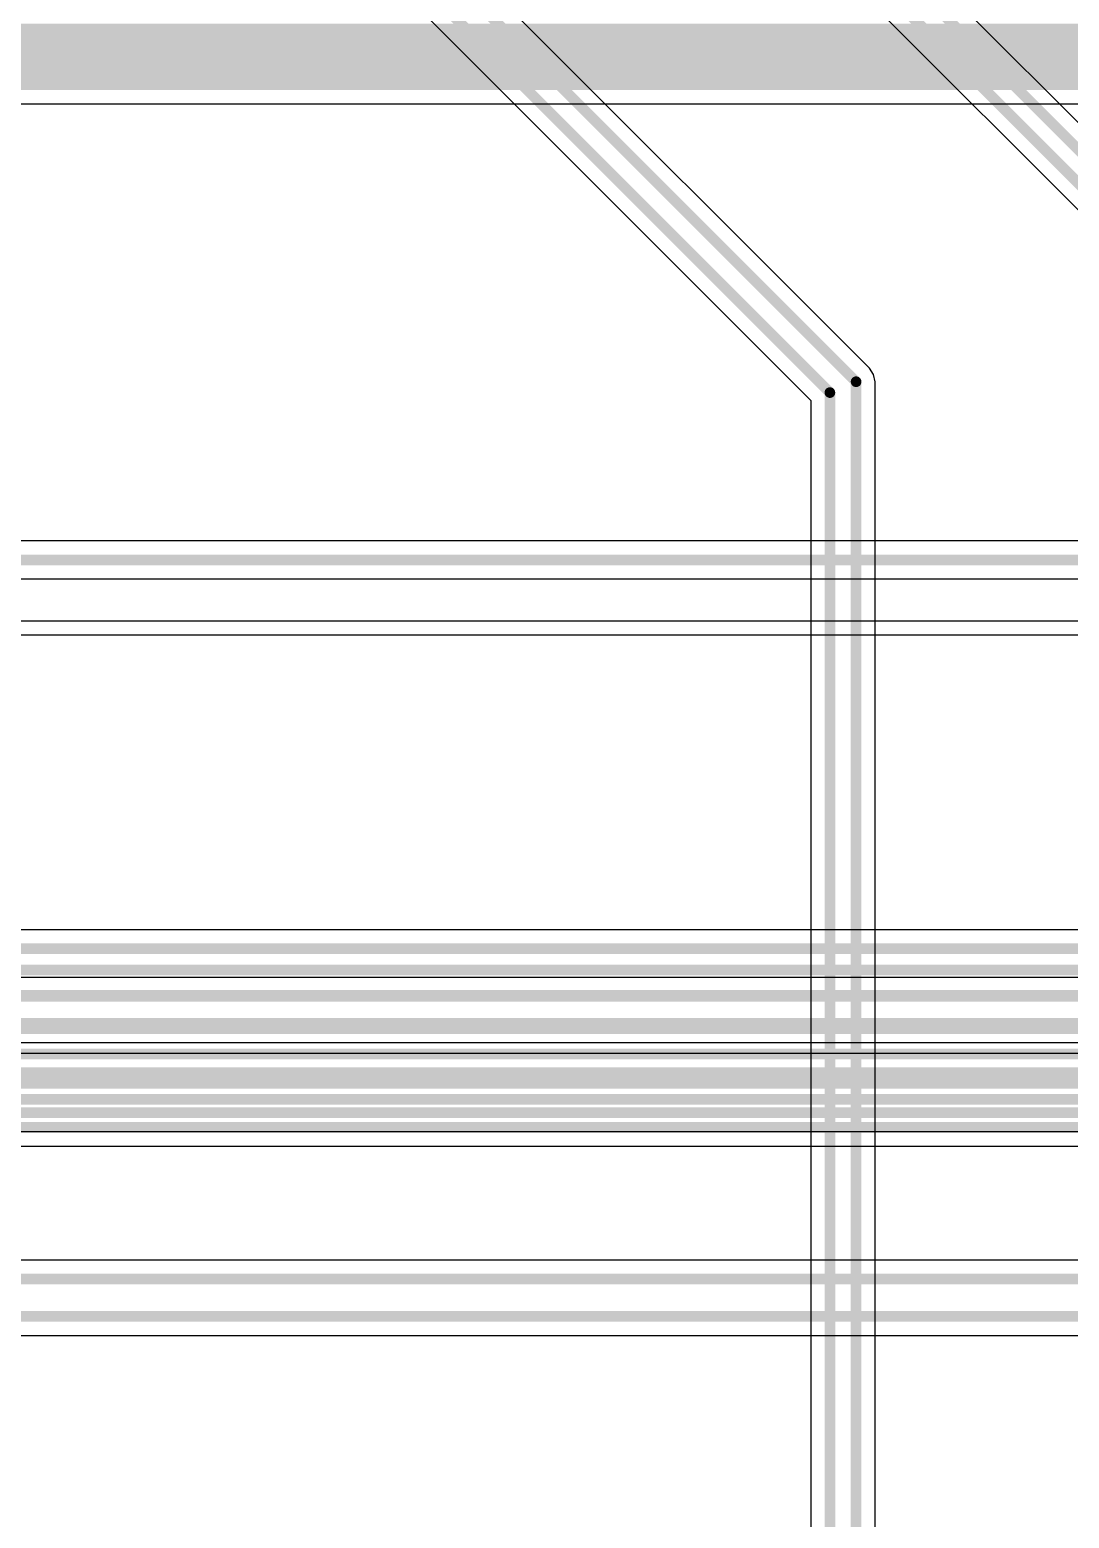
# Model space of a CAD drawing. Header units: inches. Extents: x 0 to 5271, y 0 to 5417.
# Drawn here: x 68.59 to 88.42, y 28.58 to 56.98 of the extents above; entities that cross this region are included whole.
import ezdxf

# ---------------------------------------------------------------- set-up
doc = ezdxf.new("R2010")
doc.units = ezdxf.units.IN
for name, color, linetype in [('Bottom Layer', 5, 'Continuous'), ('L2_GND1', 16, 'Continuous'), ('L3_SIG1', 76, 'Continuous'), ('L4_PWR', 90, 'Continuous'), ('L6_SIG2', 130, 'Continuous'), ('Top Layer', 1, 'Continuous')]:
    doc.layers.add(name, color=color, linetype=linetype)

msp = doc.modelspace()

# ---------------------------------------------------------------- linework, layer by layer
at = {"layer": 'Bottom Layer'}
msp.add_line((14.91477586, 55.56425768), (99.83856842, 55.56425768), dxfattribs=at)
msp.add_lwpolyline([(13.68919792, 56.46092848, 1.27, 1.27, 0), (127.85307932, 56.46092848, 1.27, 1.27, 0)], format="xyseb", dxfattribs=at)
at = {"layer": 'L2_GND1'}
for p, q in [((103.75052656, 47.22556722), (48.525557, 47.22556722)), ((48.37538966, 46.50043278), (103.90069644, 46.50043278))]:
    msp.add_line(p, q, dxfattribs=at)
msp.add_lwpolyline([(48.37537696, 46.863, 0.2032, 0.2032, 0), (103.90070914, 46.863, 0.2032, 0.2032, 0)], format="xyseb", dxfattribs=at)
at = {"layer": 'L3_SIG1'}
for p, q in [((96.64921741999999, 39.80876722), (21.50221252, 39.80876722)), ((26.42369112, 37.66123278), (100.80389034, 37.66123278)), ((100.8916575, 37.4472073), (32.86824262, 37.4472073)), ((33.42418512, 35.68003786), (102.22660022, 35.68003786))]:
    msp.add_line(p, q, dxfattribs=at)
for points in [[(18.93765072, 39.4462, 0.2032, 0.2032, 0), (96.79939999999999, 39.4462, 0.2032, 0.2032, 0)], [(14.07158984, 39.03979999999999, 0.2032, 0.2032, 0), (97.23119999999999, 39.03979999999999, 0.2032, 0.2032, 0)], [(23.77438984, 38.5572, 0.2032, 0.2032, 0), (100.4062, 38.5572, 0.2032, 0.2032, 0)], [(24.35000464, 38.0238, 0.2032, 0.2032, 0), (100.80390304, 38.0238, 0.2032, 0.2032, 0)], [(32.86822992, 37.08464008, 0.2032, 0.2032, 0), (101.04184008, 37.08464008, 0.2032, 0.2032, 0)], [(33.1498448, 36.57599999999999, 0.2032, 0.2032, 0), (101.70157206, 36.57599999999999, 0.2032, 0.2032, 0)], [(33.27400507999999, 36.04260507999999, 0.2032, 0.2032, 0), (102.22661292, 36.04260507999999, 0.2032, 0.2032, 0)]]:
    msp.add_lwpolyline(points, format="xyseb", dxfattribs=at)
at = {"layer": 'L4_PWR'}
for p, q in [((95.96119999999999, 45.69459999999999), (21.7932, 45.69459999999999)), ((21.79320254, 45.43562413999999), (95.70222414, 45.43562413999999))]:
    msp.add_line(p, q, dxfattribs=at)
at = {"layer": 'L6_SIG2'}
for p, q in [((91.23766613999999, 38.9017129), (49.25779836, 38.9017129)), ((32.91618004, 35.95943278), (92.2781873, 35.95943278)), ((103.98926878, 33.50957229999999), (33.53289966, 33.50957229999999)), ((32.76876606, 32.07140906), (100.76584114, 32.07140906))]:
    msp.add_line(p, q, dxfattribs=at)
for points in [[(17.40622122, 38.53914568, 0.2032, 0.2032, 0), (91.38784872, 38.53914568, 0.2032, 0.2032, 0)], [(32.385, 37.9222, 0.2032, 0.2032, 0), (91.4146, 37.9222, 0.2032, 0.2032, 0)], [(32.639, 37.4396, 0.2032, 0.2032, 0), (91.6432, 37.4396, 0.2032, 0.2032, 0)], [(32.7152, 36.88079999999999, 0.2032, 0.2032, 0), (92.04960254, 36.88080254, 0.2032, 0.2032, 0)], [(32.766, 36.322, 0.2032, 0.2032, 0), (92.2782, 36.322, 0.2032, 0.2032, 0)], [(33.11199371999999, 33.14700508, 0.2032, 0.2032, 0), (103.98928148, 33.14700508, 0.2032, 0.2032, 0)], [(32.34786012, 32.43397628, 0.2032, 0.2032, 0), (100.91602372, 32.43397628, 0.2032, 0.2032, 0)]]:
    msp.add_lwpolyline(points, format="xyseb", dxfattribs=at)
at = {"layer": 'Top Layer'}
for p, q in [((84.6135214, 50.51922586), (71.86699621999999, 63.26575358)), ((95.05447333999999, 48.74484282), (81.40217145999999, 62.39714469999999)), ((71.25332714, 62.14683786), (83.4946133, 49.90555423999999)), ((80.45302934, 61.68134729999999), (103.5953605, 38.53901613999999)), ((84.61352901999999, 50.51922078), (84.6135214, 50.51922586)), ((84.69212169999999, 50.40159592), (84.61352901999999, 50.51922078)), ((84.71972387999999, 50.26284587999999), (84.69212169999999, 50.40159592)), ((84.71972133999999, 50.26283318), (84.71972387999999, 50.26284587999999)), ((84.71972133999999, 24.71234072), (84.71972133999999, 50.26283318)), ((83.4946133, 49.90555423999999), (83.4946133, 22.77457726))]:
    msp.add_line(p, q, dxfattribs=at)
for points in [[(71.61062131999999, 63.00937867999999, 0.2032, 0.2032, 0), (84.35715411999999, 50.26284587999999, 0.2032, 0.2032, 0)], [(71.40350971999999, 62.50940507999999, 0.2032, 0.2032, 0), (83.85718052, 50.05573428, 0.2032, 0.2032, 0)], [(81.03960424, 62.24696212, 0.2032, 0.2032, 0), (106.55650012, 36.73006624, 0.2032, 0.2032, 0)], [(80.70940424, 61.93772219999999, 0.2032, 0.2032, 0), (103.95792772, 38.68919872, 0.2032, 0.2032, 0)], [(84.35715411999999, 20.57080468, 0.2032, 0.2032, 0), (84.35715411999999, 50.26284587999999, 0.2032, 0.2032, 0)], [(83.85718052, 20.57080468, 0.2032, 0.2032, 0), (83.85718052, 50.05573428, 0.2032, 0.2032, 0)]]:
    msp.add_lwpolyline(points, format="xyseb", dxfattribs=at)
for points in [[(84.30635412, 50.26284587999999, 0.1016, 0.1016, 1), (84.40795412, 50.26284587999999, 0.1016, 0.1016, 1)], [(84.30635412, 50.26284587999999, 0.1016, 0.1016, 1), (84.40795412, 50.26284587999999, 0.1016, 0.1016, 1)], [(83.80638051999999, 50.05573428, 0.1016, 0.1016, 1), (83.90798052, 50.05573428, 0.1016, 0.1016, 1)], [(83.80638051999999, 50.05573428, 0.1016, 0.1016, 1), (83.90798052, 50.05573428, 0.1016, 0.1016, 1)]]:
    msp.add_lwpolyline(points, format="xyseb", close=True, dxfattribs=at)

doc.saveas('drawing.dxf')
